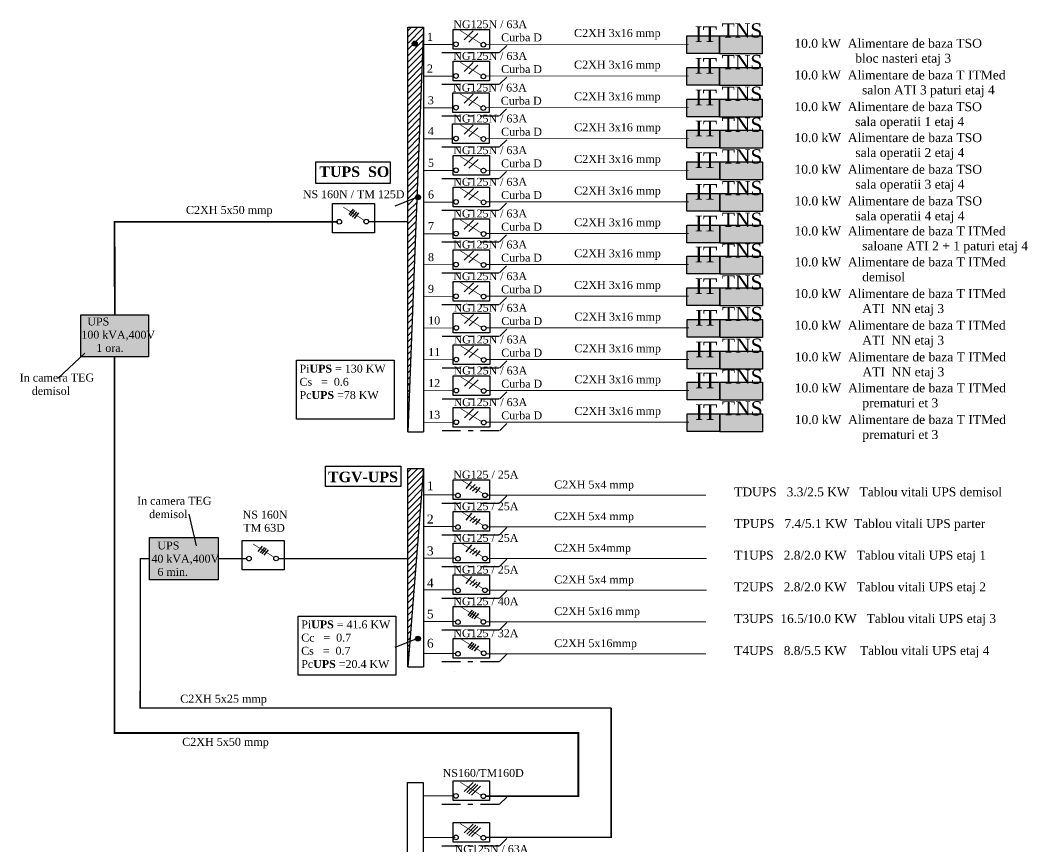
# Model space of a CAD drawing. Extents: x -12085 to 47, y -14993 to 123352.
# Drawn here: x -11976.14 to -11947.49, y -14909.87 to -14886.38 of the extents above; entities that cross this region are included whole.
import ezdxf

# ---------------------------------------------------------------- set-up
doc = ezdxf.new("R2010")
doc.units = 0
doc.header["$MEASUREMENT"] = 0
doc.linetypes.add('DASHED', pattern=[0.211667, 0.141111, -0.070556])
doc.linetypes.add('DOUBLE_DASHED', pattern=[1.093611, 0.529167, -0.211667, 0.141111, -0.211667])
doc.layers.add('Circuite', color=7, linetype='CONTINUOUS', lineweight=25)
doc.layers.add('circuite iluminat normal', color=7, linetype='CONTINUOUS')
doc.layers.add('ELECTRICAL', color=7, linetype='CONTINUOUS')

msp = doc.modelspace()

# ---------------------------------------------------------------- hatches: boundary and pattern name
at = {"layer": 'Circuite', "linetype": 'DASHED', "ltscale": 5, "true_color": 0xffe79e}
for points in [[(-11972.493, -14895.948), (-11972.493, -14894.746), (-11974.416, -14894.746), (-11974.416, -14895.948)], [(-11970.534, -14902.3), (-11970.534, -14901.098), (-11972.457, -14901.098), (-11972.457, -14902.3)]]:
    msp.add_hatch(color=41, dxfattribs=at).paths.add_polyline_path(points)
at = {"layer": 'circuite iluminat normal', "true_color": 0xffe085}
for points in [[(-11956.259, -14887.325), (-11956.259, -14886.823), (-11957.191, -14886.823), (-11957.191, -14887.325)], [(-11956.259, -14888.225), (-11956.259, -14887.723), (-11957.191, -14887.723), (-11957.191, -14888.225)], [(-11956.26, -14889.125), (-11956.26, -14888.623), (-11957.191, -14888.623), (-11957.191, -14889.125)], [(-11956.256, -14890.006), (-11956.256, -14889.504), (-11957.187, -14889.504), (-11957.187, -14890.006)], [(-11956.255, -14890.906), (-11956.255, -14890.404), (-11957.186, -14890.404), (-11957.186, -14890.906)], [(-11956.254, -14891.806), (-11956.254, -14891.304), (-11957.186, -14891.304), (-11957.186, -14891.806)], [(-11956.254, -14892.706), (-11956.254, -14892.204), (-11957.186, -14892.204), (-11957.186, -14892.706)], [(-11956.254, -14893.586), (-11956.254, -14893.084), (-11957.186, -14893.084), (-11957.186, -14893.586)], [(-11956.254, -14894.486), (-11956.254, -14893.984), (-11957.186, -14893.984), (-11957.186, -14894.486)], [(-11956.249, -14895.386), (-11956.249, -14894.884), (-11957.18, -14894.884), (-11957.18, -14895.386)], [(-11956.249, -14896.286), (-11956.249, -14895.784), (-11957.18, -14895.784), (-11957.18, -14896.286)], [(-11956.249, -14897.167), (-11956.249, -14896.665), (-11957.18, -14896.665), (-11957.18, -14897.167)], [(-11956.249, -14898.067), (-11956.249, -14897.565), (-11957.18, -14897.565), (-11957.18, -14898.067)]]:
    msp.add_hatch(color=41, dxfattribs=at).paths.add_polyline_path(points)
at = {"layer": 'circuite iluminat normal', "true_color": 0xff8a8a}
for points in [[(-11955.045, -14887.33), (-11955.045, -14886.818), (-11956.259, -14886.818), (-11956.259, -14887.33)], [(-11955.045, -14888.23), (-11955.045, -14887.718), (-11956.259, -14887.718), (-11956.259, -14888.23)], [(-11955.045, -14889.13), (-11955.045, -14888.618), (-11956.26, -14888.618), (-11956.26, -14889.13)], [(-11955.041, -14890.011), (-11955.041, -14889.499), (-11956.256, -14889.499), (-11956.256, -14890.011)], [(-11955.041, -14890.911), (-11955.041, -14890.399), (-11956.255, -14890.399), (-11956.255, -14890.911)], [(-11955.04, -14891.811), (-11955.04, -14891.299), (-11956.254, -14891.299), (-11956.254, -14891.811)], [(-11955.04, -14892.711), (-11955.04, -14892.199), (-11956.254, -14892.199), (-11956.254, -14892.711)], [(-11955.04, -14893.591), (-11955.04, -14893.079), (-11956.254, -14893.079), (-11956.254, -14893.591)], [(-11955.04, -14894.491), (-11955.04, -14893.979), (-11956.254, -14893.979), (-11956.254, -14894.491)], [(-11955.035, -14895.391), (-11955.035, -14894.879), (-11956.249, -14894.879), (-11956.249, -14895.391)], [(-11955.035, -14896.291), (-11955.035, -14895.779), (-11956.249, -14895.779), (-11956.249, -14896.291)], [(-11955.035, -14897.172), (-11955.035, -14896.66), (-11956.249, -14896.66), (-11956.249, -14897.172)], [(-11955.035, -14898.072), (-11955.035, -14897.56), (-11956.249, -14897.56), (-11956.249, -14898.072)]]:
    msp.add_hatch(color=11, dxfattribs=at).paths.add_polyline_path(points)
at = {"layer": 'ELECTRICAL', "linetype": 'Continuous'}
h = msp.add_hatch(dxfattribs=at)
h.set_pattern_fill('ANSI31', color=5, style=0)
h.set_pattern_definition([(45, (-11852.86195, -14791.5662), (-0.08838835, 0.08838835), [])])
h.paths.add_polyline_path([(-11964.677, -14886.572), (-11965.124, -14886.572), (-11965.124, -14898.08)])
for points in [[(-11964.996, -14887.042, 1), (-11964.854, -14887.042, 1)], [(-11964.905, -14891.409, 1), (-11964.763, -14891.409, 1)], [(-11964.905, -14903.954, 1), (-11964.763, -14903.954, 1)]]:
    msp.add_hatch(color=5, dxfattribs=at).paths.add_polyline_path(points)
h = msp.add_hatch(dxfattribs=at)
h.set_pattern_fill('ANSI31', color=5, style=0)
h.set_pattern_definition([(45, (-11852.86195, -14804.11098), (-0.08838835, 0.08838835), [])])
h.paths.add_polyline_path([(-11964.677, -14899.117), (-11965.124, -14899.117), (-11965.124, -14904.755)])

# ---------------------------------------------------------------- linework, layer by layer
at = {"layer": 'Circuite', "linetype": 'Continuous'}
for p, q in [((-11975.062, -14896.547), (-11974.308, -14895.837)), ((-11965.124, -14898.08), (-11964.677, -14898.08)), ((-11971.128, -14901.321), (-11971.343, -14900.412))]:
    msp.add_line(p, q, dxfattribs=at)
at = {"layer": 'Circuite', "color": 5, "linetype": 'Continuous', "ltscale": 5}
for points in [[(-11967.739, -14890.403), (-11965.623, -14890.403), (-11965.623, -14891.015), (-11967.739, -14891.015)], [(-11967.467, -14899.049), (-11965.325, -14899.049), (-11965.325, -14899.627), (-11967.467, -14899.627)]]:
    msp.add_lwpolyline(points, close=True, dxfattribs=at)
at = {"layer": 'Circuite', "linetype": 'Continuous', "const_width": 0.05, "flags": 128}
for points in [[(-11973.454, -14894.746), (-11973.46, -14892.11), (-11967.109, -14892.11)], [(-11962.909, -14908.434), (-11960.274, -14908.434), (-11960.274, -14906.635), (-11973.464, -14906.635), (-11973.464, -14895.948)]]:
    msp.add_lwpolyline(points, dxfattribs=at)
at = {"layer": 'circuite iluminat normal'}
for p, q in [((-11963.524, -14886.935), (-11963.265, -14886.683)), ((-11963.391, -14887.005), (-11963.132, -14886.753)), ((-11963.524, -14887.835), (-11963.265, -14887.583)), ((-11963.391, -14887.905), (-11963.132, -14887.653)), ((-11963.525, -14888.735), (-11963.265, -14888.483)), ((-11963.391, -14888.805), (-11963.132, -14888.553)), ((-11963.521, -14889.615), (-11963.261, -14889.363)), ((-11963.387, -14889.685), (-11963.128, -14889.433)), ((-11963.52, -14890.515), (-11963.261, -14890.263)), ((-11963.387, -14890.585), (-11963.127, -14890.333)), ((-11963.519, -14891.415), (-11963.26, -14891.163)), ((-11963.386, -14891.485), (-11963.127, -14891.233)), ((-11963.519, -14892.315), (-11963.26, -14892.063)), ((-11963.386, -14892.385), (-11963.127, -14892.133)), ((-11963.519, -14893.196), (-11963.26, -14892.944)), ((-11963.386, -14893.266), (-11963.127, -14893.014)), ((-11963.519, -14894.096), (-11963.26, -14893.844)), ((-11963.386, -14894.166), (-11963.127, -14893.914)), ((-11963.514, -14894.996), (-11963.255, -14894.744)), ((-11963.381, -14895.066), (-11963.121, -14894.814)), ((-11963.514, -14895.896), (-11963.255, -14895.644)), ((-11963.381, -14895.966), (-11963.121, -14895.714)), ((-11963.514, -14896.777), (-11963.255, -14896.524)), ((-11963.381, -14896.847), (-11963.121, -14896.594)), ((-11963.514, -14897.677), (-11963.255, -14897.424)), ((-11963.381, -14897.747), (-11963.121, -14897.494)), ((-11963.524, -14908.296), (-11963.265, -14908.044)), ((-11963.448, -14908.329), (-11963.189, -14908.077)), ((-11963.391, -14908.366), (-11963.131, -14908.114)), ((-11963.315, -14908.399), (-11963.056, -14908.147)), ((-11963.524, -14909.477), (-11963.265, -14909.225)), ((-11963.448, -14909.51), (-11963.189, -14909.258)), ((-11963.391, -14909.547), (-11963.131, -14909.295)), ((-11963.315, -14909.58), (-11963.056, -14909.328))]:
    msp.add_line(p, q, dxfattribs=at)
for points in [[(-11957.191, -14886.823), (-11956.259, -14886.823), (-11956.259, -14887.325), (-11957.191, -14887.325)], [(-11956.259, -14886.818), (-11955.045, -14886.818), (-11955.045, -14887.33), (-11956.259, -14887.33)], [(-11957.191, -14887.723), (-11956.259, -14887.723), (-11956.259, -14888.225), (-11957.191, -14888.225)], [(-11956.259, -14887.718), (-11955.045, -14887.718), (-11955.045, -14888.23), (-11956.259, -14888.23)], [(-11957.191, -14888.623), (-11956.26, -14888.623), (-11956.26, -14889.125), (-11957.191, -14889.125)], [(-11956.26, -14888.618), (-11955.045, -14888.618), (-11955.045, -14889.13), (-11956.26, -14889.13)], [(-11957.187, -14889.504), (-11956.256, -14889.504), (-11956.256, -14890.006), (-11957.187, -14890.006)], [(-11956.256, -14889.499), (-11955.041, -14889.499), (-11955.041, -14890.011), (-11956.256, -14890.011)], [(-11957.186, -14890.404), (-11956.255, -14890.404), (-11956.255, -14890.906), (-11957.186, -14890.906)], [(-11956.255, -14890.399), (-11955.041, -14890.399), (-11955.041, -14890.911), (-11956.255, -14890.911)], [(-11957.186, -14891.304), (-11956.254, -14891.304), (-11956.254, -14891.806), (-11957.186, -14891.806)], [(-11956.254, -14891.299), (-11955.04, -14891.299), (-11955.04, -14891.811), (-11956.254, -14891.811)], [(-11957.186, -14892.204), (-11956.254, -14892.204), (-11956.254, -14892.706), (-11957.186, -14892.706)], [(-11956.254, -14892.199), (-11955.04, -14892.199), (-11955.04, -14892.711), (-11956.254, -14892.711)], [(-11957.186, -14893.084), (-11956.254, -14893.084), (-11956.254, -14893.586), (-11957.186, -14893.586)], [(-11956.254, -14893.079), (-11955.04, -14893.079), (-11955.04, -14893.591), (-11956.254, -14893.591)], [(-11957.186, -14893.984), (-11956.254, -14893.984), (-11956.254, -14894.486), (-11957.186, -14894.486)], [(-11956.254, -14893.979), (-11955.04, -14893.979), (-11955.04, -14894.491), (-11956.254, -14894.491)], [(-11957.18, -14894.884), (-11956.249, -14894.884), (-11956.249, -14895.386), (-11957.18, -14895.386)], [(-11956.249, -14894.879), (-11955.035, -14894.879), (-11955.035, -14895.391), (-11956.249, -14895.391)], [(-11957.18, -14895.784), (-11956.249, -14895.784), (-11956.249, -14896.286), (-11957.18, -14896.286)], [(-11956.249, -14895.779), (-11955.035, -14895.779), (-11955.035, -14896.291), (-11956.249, -14896.291)], [(-11957.18, -14896.665), (-11956.249, -14896.665), (-11956.249, -14897.167), (-11957.18, -14897.167)], [(-11956.249, -14896.66), (-11955.035, -14896.66), (-11955.035, -14897.172), (-11956.249, -14897.172)], [(-11957.18, -14897.565), (-11956.249, -14897.565), (-11956.249, -14898.067), (-11957.18, -14898.067)], [(-11956.249, -14897.56), (-11955.035, -14897.56), (-11955.035, -14898.072), (-11956.249, -14898.072)]]:
    msp.add_lwpolyline(points, close=True, dxfattribs=at)
at = {"layer": 'ELECTRICAL', "linetype": 'Continuous'}
for p, q in [((-11964.677, -14886.572), (-11965.124, -14898.08)), ((-11967.138, -14892.104), (-11967.138, -14892.104)), ((-11963.807, -14892.588), (-11963.807, -14892.588)), ((-11963.807, -14893.469), (-11963.807, -14893.469)), ((-11963.807, -14894.369), (-11963.807, -14894.369)), ((-11963.801, -14895.269), (-11963.801, -14895.269)), ((-11963.802, -14896.169), (-11963.802, -14896.169)), ((-11963.802, -14897.05), (-11963.802, -14897.05)), ((-11963.802, -14897.95), (-11963.802, -14897.95)), ((-11964.677, -14899.117), (-11965.124, -14904.755)), ((-11963.464, -14899.685), (-11963.307, -14899.486)), ((-11963.364, -14899.714), (-11963.208, -14899.572)), ((-11963.279, -14899.757), (-11963.151, -14899.643)), ((-11963.797, -14900.249), (-11963.797, -14900.249)), ((-11963.464, -14900.585), (-11963.307, -14900.387)), ((-11963.364, -14900.614), (-11963.208, -14900.472)), ((-11963.279, -14900.657), (-11963.151, -14900.543)), ((-11963.464, -14901.486), (-11963.307, -14901.287)), ((-11963.364, -14901.514), (-11963.208, -14901.372)), ((-11963.279, -14901.557), (-11963.151, -14901.443)), ((-11969.703, -14901.678), (-11969.703, -14901.678)), ((-11963.464, -14902.386), (-11963.307, -14902.187)), ((-11963.364, -14902.414), (-11963.208, -14902.272)), ((-11963.279, -14902.457), (-11963.151, -14902.343)), ((-11963.797, -14904.373), (-11963.797, -14904.373)), ((-11965.124, -14904.755), (-11964.677, -14904.755)), ((-11963.807, -14904.888), (-11963.807, -14904.888))]:
    msp.add_line(p, q, dxfattribs=at)
at = {"layer": 'ELECTRICAL', "linetype": 'DOUBLE_DASHED'}
for p, q in [((-11962.514, -14887.299), (-11962.312, -14887.096)), ((-11964.153, -14887.299), (-11962.514, -14887.299)), ((-11962.514, -14888.199), (-11962.312, -14887.996)), ((-11964.153, -14888.199), (-11962.514, -14888.199)), ((-11962.518, -14889.099), (-11962.316, -14888.896)), ((-11964.157, -14889.099), (-11962.518, -14889.099)), ((-11962.514, -14889.979), (-11962.312, -14889.777)), ((-11964.153, -14889.979), (-11962.514, -14889.979)), ((-11962.517, -14890.879), (-11962.315, -14890.677)), ((-11964.156, -14890.879), (-11962.517, -14890.879)), ((-11966.79, -14891.899), (-11966.667, -14891.745)), ((-11966.749, -14891.94), (-11966.625, -14891.786)), ((-11966.696, -14891.972), (-11966.573, -14891.819)), ((-11966.641, -14892.008), (-11966.518, -14891.854)), ((-11964.155, -14891.779), (-11962.516, -14891.779)), ((-11962.516, -14891.779), (-11962.314, -14891.577)), ((-11964.155, -14892.679), (-11962.516, -14892.679)), ((-11962.516, -14892.679), (-11962.314, -14892.477)), ((-11964.155, -14893.56), (-11962.516, -14893.56)), ((-11962.516, -14893.56), (-11962.314, -14893.358)), ((-11962.516, -14894.46), (-11962.314, -14894.258)), ((-11964.155, -14894.46), (-11962.516, -14894.46)), ((-11962.511, -14895.36), (-11962.309, -14895.158)), ((-11964.15, -14895.36), (-11962.511, -14895.36)), ((-11962.511, -14896.26), (-11962.309, -14896.058)), ((-11964.15, -14896.26), (-11962.511, -14896.26)), ((-11962.511, -14897.141), (-11962.309, -14896.938)), ((-11964.15, -14897.141), (-11962.511, -14897.141)), ((-11962.511, -14898.041), (-11962.309, -14897.838)), ((-11964.15, -14898.041), (-11962.511, -14898.041)), ((-11963.189, -14899.808), (-11963.066, -14899.654)), ((-11964.153, -14900.099), (-11962.515, -14900.099)), ((-11962.515, -14900.099), (-11962.312, -14899.897)), ((-11963.189, -14900.708), (-11963.066, -14900.554)), ((-11964.153, -14900.999), (-11962.515, -14900.999)), ((-11962.515, -14900.999), (-11962.312, -14900.797)), ((-11969.375, -14901.479), (-11969.251, -14901.325)), ((-11969.314, -14901.515), (-11969.19, -14901.361)), ((-11969.261, -14901.547), (-11969.138, -14901.393)), ((-11969.206, -14901.583), (-11969.083, -14901.429)), ((-11963.189, -14901.608), (-11963.066, -14901.454)), ((-11962.515, -14901.9), (-11962.312, -14901.697)), ((-11964.153, -14901.9), (-11962.515, -14901.9)), ((-11963.189, -14902.508), (-11963.066, -14902.354)), ((-11962.515, -14902.8), (-11962.312, -14902.597)), ((-11964.153, -14902.8), (-11962.515, -14902.8)), ((-11963.408, -14903.3), (-11963.284, -14903.146)), ((-11963.355, -14903.332), (-11963.232, -14903.178)), ((-11963.3, -14903.368), (-11963.177, -14903.214)), ((-11963.226, -14903.389), (-11963.103, -14903.235)), ((-11962.515, -14903.7), (-11962.312, -14903.497)), ((-11964.153, -14903.7), (-11962.515, -14903.7)), ((-11963.408, -14904.21), (-11963.284, -14904.056)), ((-11963.355, -14904.242), (-11963.232, -14904.088)), ((-11963.3, -14904.277), (-11963.177, -14904.124)), ((-11963.226, -14904.31), (-11963.103, -14904.156)), ((-11962.515, -14904.6), (-11962.312, -14904.397)), ((-11964.153, -14904.6), (-11962.515, -14904.6)), ((-11962.514, -14908.66), (-11962.312, -14908.458)), ((-11964.153, -14908.66), (-11962.514, -14908.66)), ((-11964.153, -14909.841), (-11962.514, -14909.841)), ((-11962.514, -14909.841), (-11962.312, -14909.639))]:
    msp.add_line(p, q, dxfattribs=at)
at = {"layer": 'ELECTRICAL', "color": 5, "linetype": 'Continuous'}
for p, q in [((-11965.485, -14891.649), (-11964.839, -14891.399)), ((-11965.485, -14904.194), (-11964.839, -14903.944))]:
    msp.add_line(p, q, dxfattribs=at)
at = {"layer": 'ELECTRICAL', "linetype": 'Continuous'}
for points in [[(-11965.124, -14898.08), (-11965.124, -14886.572), (-11964.677, -14886.572), (-11964.677, -14898.08)], [(-11965.124, -14904.755), (-11965.124, -14899.117), (-11964.677, -14899.117), (-11964.677, -14904.755)], [(-11965.132, -14936.5), (-11965.132, -14908.04), (-11964.685, -14908.04), (-11964.685, -14936.5)]]:
    msp.add_lwpolyline(points, dxfattribs=at)
for points in [[(-11963.835, -14886.638), (-11962.799, -14886.638), (-11962.799, -14887.198), (-11963.835, -14887.198)], [(-11963.835, -14887.538), (-11962.799, -14887.538), (-11962.799, -14888.098), (-11963.835, -14888.098)], [(-11963.843, -14888.438), (-11962.807, -14888.438), (-11962.807, -14888.998), (-11963.843, -14888.998)], [(-11963.85, -14889.318), (-11962.813, -14889.318), (-11962.813, -14889.878), (-11963.85, -14889.878)], [(-11963.835, -14890.218), (-11962.799, -14890.218), (-11962.799, -14890.778), (-11963.835, -14890.778)], [(-11963.835, -14891.118), (-11962.799, -14891.118), (-11962.799, -14891.678), (-11963.835, -14891.678)], [(-11967.264, -14891.589), (-11966.074, -14891.589), (-11966.074, -14892.424), (-11967.264, -14892.424)], [(-11963.835, -14892.018), (-11962.799, -14892.018), (-11962.799, -14892.578), (-11963.835, -14892.578)], [(-11963.835, -14892.899), (-11962.799, -14892.899), (-11962.799, -14893.459), (-11963.835, -14893.459)], [(-11963.835, -14893.799), (-11962.799, -14893.799), (-11962.799, -14894.359), (-11963.835, -14894.359)], [(-11963.83, -14894.699), (-11962.794, -14894.699), (-11962.794, -14895.259), (-11963.83, -14895.259)], [(-11974.416, -14894.746), (-11972.493, -14894.746), (-11972.493, -14895.948), (-11974.416, -14895.948)], [(-11963.83, -14895.599), (-11962.794, -14895.599), (-11962.794, -14896.159), (-11963.83, -14896.159)], [(-11963.83, -14896.48), (-11962.794, -14896.48), (-11962.794, -14897.04), (-11963.83, -14897.04)], [(-11963.83, -14897.38), (-11962.794, -14897.38), (-11962.794, -14897.94), (-11963.83, -14897.94)], [(-11963.835, -14899.438), (-11962.799, -14899.438), (-11962.799, -14899.998), (-11963.835, -14899.998)], [(-11963.835, -14900.338), (-11962.799, -14900.338), (-11962.799, -14900.898), (-11963.835, -14900.898)], [(-11972.466, -14901.077), (-11970.511, -14901.077), (-11970.511, -14902.279), (-11972.466, -14902.279)], [(-11969.829, -14901.163), (-11968.639, -14901.163), (-11968.639, -14901.998), (-11969.829, -14901.998)], [(-11963.835, -14901.238), (-11962.799, -14901.238), (-11962.799, -14901.798), (-11963.835, -14901.798)], [(-11963.835, -14902.138), (-11962.799, -14902.138), (-11962.799, -14902.699), (-11963.835, -14902.699)], [(-11963.835, -14903.039), (-11962.799, -14903.039), (-11962.799, -14903.599), (-11963.835, -14903.599)], [(-11963.835, -14903.948), (-11962.799, -14903.948), (-11962.799, -14904.508), (-11963.835, -14904.508)], [(-11963.835, -14907.999), (-11962.799, -14907.999), (-11962.799, -14908.559), (-11963.835, -14908.559)], [(-11963.835, -14909.18), (-11962.799, -14909.18), (-11962.799, -14909.74), (-11963.835, -14909.74)]]:
    msp.add_lwpolyline(points, close=True, dxfattribs=at)
at = {"layer": 'ELECTRICAL', "linetype": 'Continuous', "flags": 128}
for points, const_width in [([(-11963.029, -14887.05), (-11963.633, -14886.67)], 0.0182), ([(-11963.029, -14887.05), (-11963.633, -14886.67)], 0.0182), ([(-11964.677, -14887.064), (-11963.821, -14887.064)], 0.0273), ([(-11964.677, -14887.064), (-11963.821, -14887.064)], 0.0273), ([(-11964.677, -14887.064), (-11963.821, -14887.064)], 0.0273), ([(-11962.917, -14887.062), (-11957.139, -14887.062)], 0.0273), ([(-11963.029, -14887.95), (-11963.633, -14887.57)], 0.0182), ([(-11963.029, -14887.95), (-11963.633, -14887.57)], 0.0182), ([(-11964.677, -14887.964), (-11963.821, -14887.964)], 0.0273), ([(-11964.677, -14887.964), (-11963.821, -14887.964)], 0.0273), ([(-11964.677, -14887.964), (-11963.821, -14887.964)], 0.0273), ([(-11962.917, -14887.962), (-11957.139, -14887.962)], 0.0273), ([(-11963.029, -14888.85), (-11963.633, -14888.47)], 0.0182), ([(-11963.029, -14888.85), (-11963.633, -14888.47)], 0.0182), ([(-11964.677, -14888.864), (-11963.821, -14888.864)], 0.0273), ([(-11964.677, -14888.864), (-11963.821, -14888.864)], 0.0273), ([(-11962.918, -14888.862), (-11957.14, -14888.862)], 0.0273), ([(-11963.025, -14889.731), (-11963.629, -14889.351)], 0.0182), ([(-11963.025, -14889.731), (-11963.629, -14889.351)], 0.0182), ([(-11964.683, -14889.745), (-11963.817, -14889.745)], 0.0273), ([(-11964.677, -14889.745), (-11963.822, -14889.745)], 0.0273), ([(-11962.914, -14889.743), (-11957.136, -14889.743)], 0.0273), ([(-11963.024, -14890.631), (-11963.629, -14890.251)], 0.0182), ([(-11963.024, -14890.631), (-11963.629, -14890.251)], 0.0182), ([(-11964.677, -14890.645), (-11963.817, -14890.645)], 0.0273), ([(-11964.677, -14890.645), (-11963.817, -14890.645)], 0.0273), ([(-11962.913, -14890.643), (-11957.135, -14890.643)], 0.0273), ([(-11963.024, -14891.531), (-11963.628, -14891.151)], 0.0182), ([(-11963.024, -14891.531), (-11963.628, -14891.151)], 0.0182), ([(-11964.677, -14891.545), (-11963.816, -14891.545)], 0.0273), ([(-11964.677, -14891.545), (-11963.816, -14891.545)], 0.0273), ([(-11962.912, -14891.543), (-11957.134, -14891.543)], 0.0273), ([(-11966.36, -14892.066), (-11966.958, -14891.69)], 0.018), ([(-11966.238, -14892.104), (-11965.134, -14892.104)], 0.036), ([(-11963.024, -14892.431), (-11963.628, -14892.051)], 0.0182), ([(-11963.024, -14892.431), (-11963.628, -14892.051)], 0.0182), ([(-11964.677, -14892.445), (-11963.816, -14892.445)], 0.0273), ([(-11964.677, -14892.445), (-11963.816, -14892.445)], 0.0273), ([(-11962.913, -14892.443), (-11957.134, -14892.443)], 0.0273), ([(-11963.024, -14893.311), (-11963.628, -14892.931)], 0.0182), ([(-11963.024, -14893.311), (-11963.628, -14892.931)], 0.0182), ([(-11964.677, -14893.325), (-11963.816, -14893.325)], 0.0273), ([(-11964.677, -14893.325), (-11963.816, -14893.325)], 0.0273), ([(-11962.913, -14893.324), (-11957.134, -14893.324)], 0.0273), ([(-11963.024, -14894.211), (-11963.628, -14893.831)], 0.0182), ([(-11963.024, -14894.211), (-11963.628, -14893.831)], 0.0182), ([(-11964.677, -14894.225), (-11963.816, -14894.225)], 0.0273), ([(-11964.677, -14894.225), (-11963.816, -14894.225)], 0.0273), ([(-11962.913, -14894.224), (-11957.134, -14894.224)], 0.0273), ([(-11963.018, -14895.111), (-11963.623, -14894.731)], 0.0182), ([(-11963.018, -14895.111), (-11963.623, -14894.731)], 0.0182), ([(-11964.671, -14895.125), (-11963.811, -14895.125)], 0.0273), ([(-11964.671, -14895.125), (-11963.811, -14895.125)], 0.0273), ([(-11962.907, -14895.124), (-11957.129, -14895.124)], 0.0273), ([(-11963.018, -14896.011), (-11963.623, -14895.631)], 0.0182), ([(-11963.018, -14896.011), (-11963.623, -14895.631)], 0.0182), ([(-11964.671, -14896.025), (-11963.811, -14896.025)], 0.0273), ([(-11964.671, -14896.025), (-11963.811, -14896.025)], 0.0273), ([(-11962.907, -14896.024), (-11957.129, -14896.024)], 0.0273), ([(-11963.018, -14896.892), (-11963.623, -14896.512)], 0.0182), ([(-11963.018, -14896.892), (-11963.623, -14896.512)], 0.0182), ([(-11964.671, -14896.906), (-11963.811, -14896.906)], 0.0273), ([(-11964.671, -14896.906), (-11963.811, -14896.906)], 0.0273), ([(-11962.907, -14896.904), (-11957.129, -14896.904)], 0.0273), ([(-11963.018, -14897.792), (-11963.623, -14897.412)], 0.0182), ([(-11963.018, -14897.792), (-11963.623, -14897.412)], 0.0182), ([(-11964.671, -14897.806), (-11963.811, -14897.806)], 0.0273), ([(-11964.671, -14897.806), (-11963.811, -14897.806)], 0.0273), ([(-11962.907, -14897.804), (-11957.129, -14897.804)], 0.0273), ([(-11962.982, -14899.833), (-11963.58, -14899.458)], 0.018), ([(-11962.982, -14899.833), (-11963.58, -14899.458)], 0.018), ([(-11964.669, -14899.865), (-11963.764, -14899.865)], 0.027), ([(-11964.669, -14899.865), (-11963.764, -14899.865)], 0.027), ([(-11962.885, -14899.879), (-11956.648, -14899.879)], 0.027), ([(-11962.982, -14900.733), (-11963.58, -14900.358)], 0.018), ([(-11962.982, -14900.733), (-11963.58, -14900.358)], 0.018), ([(-11964.669, -14900.765), (-11963.764, -14900.765)], 0.027), ([(-11964.669, -14900.765), (-11963.764, -14900.765)], 0.027), ([(-11962.885, -14900.779), (-11956.648, -14900.779)], 0.027), ([(-11962.885, -14900.779), (-11956.648, -14900.779)], 0.027), ([(-11968.925, -14901.64), (-11969.523, -14901.265)], 0.018), ([(-11962.982, -14901.634), (-11963.58, -14901.258)], 0.018), ([(-11962.982, -14901.634), (-11963.58, -14901.258)], 0.018), ([(-11959.341, -14905.926), (-11972.732, -14905.926), (-11972.724, -14901.678), (-11972.466, -14901.678)], 0.04), ([(-11970.508, -14901.678), (-11969.704, -14901.678)], 0.036), ([(-11968.803, -14901.678), (-11965.134, -14901.678)], 0.036), ([(-11964.669, -14901.665), (-11963.764, -14901.665)], 0.027), ([(-11962.885, -14901.679), (-11956.624, -14901.679)], 0.027), ([(-11962.885, -14901.679), (-11956.648, -14901.679)], 0.027), ([(-11962.982, -14902.534), (-11963.58, -14902.158)], 0.018), ([(-11962.982, -14902.534), (-11963.58, -14902.158)], 0.018), ([(-11964.669, -14902.565), (-11963.764, -14902.565)], 0.027), ([(-11962.885, -14902.579), (-11956.624, -14902.579)], 0.027), ([(-11962.885, -14902.579), (-11956.648, -14902.579)], 0.027), ([(-11963.019, -14903.425), (-11963.617, -14903.05)], 0.018), ([(-11964.669, -14903.465), (-11963.764, -14903.465)], 0.027), ([(-11962.885, -14903.479), (-11956.648, -14903.479)], 0.027), ([(-11963.019, -14904.335), (-11963.617, -14903.96)], 0.018), ([(-11964.669, -14904.375), (-11963.764, -14904.375)], 0.027), ([(-11964.669, -14904.375), (-11963.764, -14904.375)], 0.027), ([(-11964.669, -14904.375), (-11963.81, -14904.375)], 0.018), ([(-11962.885, -14904.389), (-11956.648, -14904.389)], 0.027), ([(-11962.908, -14909.605), (-11959.341, -14909.605), (-11959.341, -14905.926)], 0.04), ([(-11963.028, -14908.412), (-11963.633, -14908.032)], 0.0182), ([(-11963.028, -14908.412), (-11963.633, -14908.032)], 0.0182), ([(-11964.677, -14908.426), (-11963.821, -14908.426)], 0.0273), ([(-11964.677, -14908.426), (-11963.821, -14908.426)], 0.0273), ([(-11964.677, -14908.426), (-11963.821, -14908.426)], 0.0273), ([(-11963.029, -14909.593), (-11963.633, -14909.213)], 0.0182), ([(-11963.029, -14909.593), (-11963.633, -14909.213)], 0.0182), ([(-11964.677, -14909.607), (-11963.821, -14909.607)], 0.0273), ([(-11964.677, -14909.607), (-11963.821, -14909.607)], 0.0273), ([(-11964.677, -14909.607), (-11963.821, -14909.607)], 0.0273), ([(-11964.677, -14909.607), (-11963.771, -14909.607)], 0.027)]:
    msp.add_lwpolyline(points, dxfattribs=dict(at, const_width=const_width))
at = {"layer": 'ELECTRICAL', "color": 5, "linetype": 'Continuous'}
for points in [[(-11968.286, -14896.04), (-11965.507, -14896.04), (-11965.507, -14897.718), (-11968.286, -14897.718)], [(-11968.238, -14903.311), (-11965.459, -14903.311), (-11965.459, -14904.989), (-11968.238, -14904.989)]]:
    msp.add_lwpolyline(points, close=True, dxfattribs=at)
for centre in [(-11964.925, -14887.042), (-11964.834, -14891.409), (-11964.834, -14903.954)]:
    msp.add_circle(centre, 0.071, dxfattribs=at)
at = {"layer": 'ELECTRICAL', "linetype": 'Continuous'}
for centre, radius in [((-11963.755, -14887.062), 0.0669), ((-11963.754, -14887.062), 0.0669), ((-11962.975, -14887.072), 0.0669), ((-11963.755, -14887.962), 0.0669), ((-11963.754, -14887.962), 0.0669), ((-11962.975, -14887.972), 0.0669), ((-11963.755, -14888.862), 0.0669), ((-11963.755, -14888.862), 0.0669), ((-11962.976, -14888.872), 0.0669), ((-11963.751, -14889.742), 0.0669), ((-11962.972, -14889.753), 0.0669), ((-11963.75, -14890.642), 0.0669), ((-11963.75, -14890.642), 0.0669), ((-11962.971, -14890.653), 0.0669), ((-11963.749, -14891.542), 0.0669), ((-11963.749, -14891.542), 0.0669), ((-11962.97, -14891.553), 0.0669), ((-11967.073, -14892.104), 0.0662), ((-11966.304, -14892.101), 0.0662), ((-11963.749, -14892.442), 0.0669), ((-11963.749, -14892.442), 0.0669), ((-11962.97, -14892.453), 0.0669), ((-11963.749, -14893.323), 0.0669), ((-11963.749, -14893.323), 0.0669), ((-11962.97, -14893.333), 0.0669), ((-11963.749, -14894.223), 0.0669), ((-11963.749, -14894.223), 0.0669), ((-11962.97, -14894.233), 0.0669), ((-11963.744, -14895.123), 0.0669), ((-11963.744, -14895.123), 0.0669), ((-11962.965, -14895.133), 0.0669), ((-11963.744, -14896.023), 0.0669), ((-11963.744, -14896.023), 0.0669), ((-11962.965, -14896.033), 0.0669), ((-11963.744, -14896.904), 0.0669), ((-11963.744, -14896.904), 0.0669), ((-11962.965, -14896.914), 0.0669), ((-11963.744, -14897.804), 0.0669), ((-11963.744, -14897.804), 0.0669), ((-11962.965, -14897.814), 0.0669), ((-11963.698, -14899.882), 0.0662), ((-11962.929, -14899.879), 0.0662), ((-11963.698, -14900.782), 0.0662), ((-11962.929, -14900.779), 0.0662), ((-11969.638, -14901.678), 0.0662), ((-11968.869, -14901.676), 0.0662), ((-11963.698, -14901.682), 0.0662), ((-11962.929, -14901.679), 0.0662), ((-11963.698, -14902.582), 0.0662), ((-11962.929, -14902.579), 0.0662), ((-11963.698, -14903.482), 0.0662), ((-11962.975, -14903.479), 0.0662), ((-11963.698, -14904.382), 0.0662), ((-11962.963, -14904.371), 0.0662), ((-11963.755, -14908.423), 0.0669), ((-11963.754, -14908.423), 0.0669), ((-11962.975, -14908.434), 0.0669), ((-11963.755, -14909.604), 0.0669), ((-11963.754, -14909.604), 0.0669), ((-11962.975, -14909.615), 0.0669)]:
    msp.add_circle(centre, radius, dxfattribs=at)

# ---------------------------------------------------------------- texts
at = {"layer": 'Circuite', "attachment_point": 1}
for s, insert, char_height, width in [('{\\fTimes New Roman|b0|i0|c0|p18;     \\H0.6x;   IT}', (-11958.871, -14886.551), 0.7425, 25.06048), ('{\\fTimes New Roman|b0|i0|c0|p18;    \\H0.5x;    TNS}', (-11958.035, -14886.464), 0.81, 27.3387), ('{\\fTimes New Roman|b0|i0|c0|p18;     \\H0.6x;   IT}', (-11958.871, -14887.451), 0.7425, 25.06048), ('{\\fTimes New Roman|b0|i0|c0|p18;    \\H0.5x;    TNS}', (-11958.035, -14887.364), 0.81, 27.3387), ('{\\fTimes New Roman|b0|i0|c0|p18;     \\H0.6x;   IT}', (-11958.872, -14888.351), 0.7425, 25.06048), ('{\\fTimes New Roman|b0|i0|c0|p18;    \\H0.5x;    TNS}', (-11958.036, -14888.264), 0.81, 27.3387), ('{\\fTimes New Roman|b0|i0|c0|p18;     \\H0.6x;   IT}', (-11958.868, -14889.231), 0.7425, 25.06048), ('{\\fTimes New Roman|b0|i0|c0|p18;    \\H0.5x;    TNS}', (-11958.032, -14889.145), 0.81, 27.3387), ('{\\fTimes New Roman|b0|i0|c0|p18;     \\H0.6x;   IT}', (-11958.867, -14890.131), 0.7425, 25.06048), ('{\\fTimes New Roman|b0|i0|c0|p18;    \\H0.5x;    TNS}', (-11958.031, -14890.045), 0.81, 27.3387), ('{\\fTimes New Roman|b0|i0|c0|p18;    \\H0.5x;    TNS}', (-11958.03, -14890.945), 0.81, 27.3387), ('{\\fTimes New Roman|b0|i0|c0|p18;     \\H0.6x;   IT}', (-11958.867, -14891.031), 0.7425, 25.06048), ('{\\fTimes New Roman|b0|i0|c0|p18;    \\H0.5x;    TNS}', (-11958.03, -14891.845), 0.81, 27.3387), ('{\\fTimes New Roman|b0|i0|c0|p18;     \\H0.6x;   IT}', (-11958.867, -14891.931), 0.7425, 25.06048), ('{\\fTimes New Roman|b0|i0|c0|p18;     \\H0.6x;   IT}', (-11958.867, -14892.812), 0.7425, 25.06048), ('{\\fTimes New Roman|b0|i0|c0|p18;    \\H0.5x;    TNS}', (-11958.03, -14892.725), 0.81, 27.3387), ('{\\fTimes New Roman|b0|i0|c0|p18;     \\H0.6x;   IT}', (-11958.867, -14893.712), 0.7425, 25.06048), ('{\\fTimes New Roman|b0|i0|c0|p18;    \\H0.5x;    TNS}', (-11958.03, -14893.625), 0.81, 27.3387), ('{\\fTimes New Roman|b0|i0|c0|p18;     \\H0.6x;   IT}', (-11958.861, -14894.612), 0.7425, 25.06048), ('{\\fTimes New Roman|b0|i0|c0|p18;    \\H0.5x;    TNS}', (-11958.025, -14894.525), 0.81, 27.3387), ('{\\fTimes New Roman|b0|i0|c0|p18;     \\H0.6x;   IT}', (-11958.861, -14895.512), 0.7425, 25.06048), ('{\\fTimes New Roman|b0|i0|c0|p18;    \\H0.5x;    TNS}', (-11958.025, -14895.425), 0.81, 27.3387), ('{\\fTimes New Roman|b0|i0|c0|p18;     \\H0.6x;   IT}', (-11958.861, -14896.392), 0.7425, 25.06048), ('{\\fTimes New Roman|b0|i0|c0|p18;    \\H0.5x;    TNS}', (-11958.025, -14896.306), 0.81, 27.3387), ('{\\fTimes New Roman|b0|i0|c0|p18;     \\H0.6x;   IT}', (-11958.861, -14897.292), 0.7425, 25.06048), ('{\\fTimes New Roman|b0|i0|c0|p18;    \\H0.5x;    TNS}', (-11958.025, -14897.206), 0.81, 27.3387)]:
    msp.add_mtext(s, dxfattribs=dict(at, insert=insert, char_height=char_height, width=width))
at = {"layer": 'Circuite', "color": 5, "linetype": 'Continuous', "char_height": 0.225015, "width": 3.27837, "attachment_point": 1}
for s, insert in [('{\\fTimes New Roman|b0|i0|c0|p18;Pi\\fTimes New Roman|b1|i0|c0|p18;UPS\\fTimes New Roman|b0|i0|c0|p18; = 130 KW\\PCs   =  0.6\\PPc\\fTimes New Roman|b1|i0|c0|p18;UPS\\fTimes New Roman|b0|i0|c0|p18; =78 KW}', (-11968.201, -14896.167)), ('{\\fTimes New Roman|b0|i0|c0|p18;Pi\\fTimes New Roman|b1|i0|c0|p18;UPS\\fTimes New Roman|b0|i0|c0|p18; = 41.6 KW\\PCc   =  0.7\\PCs   =  0.7\\PPc\\fTimes New Roman|b1|i0|c0|p18;UPS\\fTimes New Roman|b0|i0|c0|p18; =20.4 KW}', (-11968.153, -14903.437))]:
    msp.add_mtext(s, dxfattribs=dict(at, insert=insert))
at = {"layer": 'ELECTRICAL', "linetype": 'Continuous', "attachment_point": 1}
for s, insert, char_height, width in [('{\\fTimes New Roman|b0|i0|c0|p18;NG125N / 63A\\P                Curba D}', (-11963.829, -14886.378), 0.225, 62.98872), ('{\\fTimes New Roman|b0|i0|c0|p18;1}', (-11964.579, -14886.736), 0.22748, 0.73338), ('{\\fTimes New Roman|b0|i0|c0|p18;NG125N / 63A\\P                Curba D}', (-11963.829, -14887.278), 0.225, 62.98872), ('{\\fTimes New Roman|b0|i0|c0|p18;2}', (-11964.579, -14887.636), 0.22748, 0.73338), ('{\\fTimes New Roman|b0|i0|c0|p18;NG125N / 63A\\P                Curba D}', (-11963.837, -14888.178), 0.225, 62.98872), ('{\\fTimes New Roman|b0|i0|c0|p18;3}', (-11964.554, -14888.536), 0.22748, 0.73338), ('{\\fTimes New Roman|b0|i0|c0|p18;NG125N / 63A\\P                Curba D}', (-11963.829, -14889.058), 0.225, 62.98872), ('{\\fTimes New Roman|b0|i0|c0|p18;4}', (-11964.555, -14889.416), 0.22748, 0.73338), ('{\\fTimes New Roman|b0|i0|c0|p18;NG125N / 63A\\P                Curba D}', (-11963.829, -14889.958), 0.225, 62.98872), ('{\\fTimes New Roman|b0|i0|c0|p18;5}', (-11964.551, -14890.316), 0.22748, 0.73338), ('{\\fTimes New Roman|b1|i0|c0|p18;\\C5;TUPS  SO}', (-11967.639, -14890.532), 0.3, 6.40415), ('{\\fTimes New Roman|b0|i0|c0|p18;NG125N / 63A\\P                Curba D}', (-11963.829, -14890.858), 0.225, 62.98872), ('{\\fTimes New Roman|b0|i0|c0|p18;  \\H1.1201x;NS 160N / TM 125D}', (-11968.259, -14891.21), 0.20089, 6.40415), ('{\\fTimes New Roman|b0|i0|c0|p18;6}', (-11964.55, -14891.216), 0.22748, 0.73338), ('{\\fTimes New Roman|b0|i0|c0|p18;NG125N / 63A\\P                Curba D}', (-11963.829, -14891.758), 0.225, 62.98872), ('{\\fTimes New Roman|b0|i0|c0|p18;7}', (-11964.55, -14892.116), 0.22748, 0.73338), ('{\\fTimes New Roman|b0|i0|c0|p18;NG125N / 63A\\P                Curba D}', (-11963.829, -14892.639), 0.225, 62.98872), ('{\\fTimes New Roman|b0|i0|c0|p18;8}', (-11964.55, -14892.997), 0.22748, 0.73338), ('{\\fTimes New Roman|b0|i0|c0|p18;NG125N / 63A\\P                Curba D}', (-11963.829, -14893.539), 0.225, 62.98872), ('{\\fTimes New Roman|b0|i0|c0|p18;9}', (-11964.55, -14893.897), 0.22748, 0.73338), ('{\\fTimes New Roman|b0|i0|c0|p18;NG125N / 63A\\P                Curba D}', (-11963.824, -14894.439), 0.225, 62.98872), ('{\\fTimes New Roman|b0|i0|c0|p18;  UPS\\P100 kVA,400V\\P     1 ora.}', (-11974.403, -14894.828), 0.22501, 2.52485), ('{\\fTimes New Roman|b0|i0|c0|p18;10}', (-11964.545, -14894.797), 0.22748, 0.73338), ('{\\fTimes New Roman|b0|i0|c0|p18;NG125N / 63A\\P                Curba D}', (-11963.824, -14895.339), 0.225, 62.98872), ('{\\fTimes New Roman|b0|i0|c0|p18;11}', (-11964.545, -14895.697), 0.22748, 0.73338), ('\\pt2.5022;{\\fTimes New Roman|b0|i0|c0|p18;In camera TEG \\P    demisol}', (-11976.157, -14896.42), 0.22748, 6.40415), ('{\\fTimes New Roman|b0|i0|c0|p18;NG125N / 63A\\P                Curba D}', (-11963.824, -14896.22), 0.225, 62.98872), ('{\\fTimes New Roman|b0|i0|c0|p18;12}', (-11964.545, -14896.577), 0.22748, 0.73338), ('{\\fTimes New Roman|b0|i0|c0|p18;NG125N / 63A\\P                Curba D}', (-11963.824, -14897.12), 0.225, 62.98872), ('{\\fTimes New Roman|b0|i0|c0|p18;13}', (-11964.545, -14897.477), 0.22748, 0.73338), ('{\\fTimes New Roman|b1|i0|c0|p18;\\C5;TGV-UPS}', (-11967.392, -14899.207), 0.3, 6.40415), ('{\\fTimes New Roman|b0|i0|c0|p18;NG125 / 25A }', (-11963.829, -14899.178), 0.225, 62.98872), ('{\\fTimes New Roman|b0|i0|c0|p18;1}', (-11964.58, -14899.483), 0.25275, 0.81487), ('\\pt2.5022;{\\fTimes New Roman|b0|i0|c0|p18;In camera TEG \\P    demisol}', (-11972.82, -14899.922), 0.22748, 6.40415), ('\\pt6.525;{\\fTimes New Roman|b0|i0|c0|p18;NG125 / 25A }', (-11963.829, -14900.078), 0.225, 62.98872), ('{\\fTimes New Roman|b0|i0|c0|p18;  \\H1.1201x;NS 160N \\P  TM 63D}', (-11969.97, -14900.318), 0.20089, 6.40415), ('{\\fTimes New Roman|b0|i0|c0|p18;2}', (-11964.58, -14900.429), 0.25275, 0.81487), ('{\\fTimes New Roman|b0|i0|c0|p18;NG125 / 25A }', (-11963.829, -14900.978), 0.225, 62.98872), ('{\\fTimes New Roman|b0|i0|c0|p18;  UPS\\P40 kVA,400V\\P  6 min.}', (-11972.411, -14901.194), 0.22501, 1.95916), ('{\\fTimes New Roman|b0|i0|c0|p18;3}', (-11964.58, -14901.333), 0.25275, 0.81487), ('{\\fTimes New Roman|b0|i0|c0|p18;NG125 / 25A }', (-11963.829, -14901.878), 0.225, 62.98872), ('{\\fTimes New Roman|b0|i0|c0|p18;4}', (-11964.58, -14902.245), 0.25275, 0.81487), ('{\\fTimes New Roman|b0|i0|c0|p18;NG125 / 40A }', (-11963.829, -14902.779), 0.225, 62.98872), ('{\\fTimes New Roman|b0|i0|c0|p18;5}', (-11964.58, -14903.127), 0.25275, 0.81487), ('{\\fTimes New Roman|b0|i0|c0|p18;NG125 / 32A }', (-11963.829, -14903.688), 0.225, 62.98872), ('{\\fTimes New Roman|b0|i0|c0|p18;6}', (-11964.58, -14903.959), 0.25275, 0.81487), ('{\\fTimes New Roman|b0|i0|c0|p18;NS160/TM160D}', (-11964.131, -14907.66), 0.225, 62.98872), ('{\\fTimes New Roman|b0|i0|c0|p18;NG125N / 63A\\P                Curba D}', (-11963.791, -14909.82), 0.225, 62.98872)]:
    msp.add_mtext(s, dxfattribs=dict(at, insert=insert, char_height=char_height, width=width))
at = {"layer": 'ELECTRICAL', "linetype": 'DOUBLE_DASHED', "attachment_point": 1}
for s, insert, char_height, width in [('{\\fTimes New Roman|b0|i0|c0|p18;C2XH 3x16 mmp}', (-11960.397, -14886.626), 0.22748, 5.06517), ('{\\fTimes New Roman|b0|i0|c0|p18;         10.0 kW  Alimentare de baza TSO \\P                           bloc nasteri etaj 3}', (-11954.999, -14886.906), 0.25477, 15.39932), ('{\\fTimes New Roman|b0|i0|c0|p18;C2XH 3x16 mmp}', (-11960.397, -14887.526), 0.22748, 5.06517), ('{\\fTimes New Roman|b0|i0|c0|p18;         10.0 kW  Alimentare de baza T ITMed\\P                             salon ATI 3 paturi etaj 4}', (-11954.999, -14887.806), 0.25477, 15.39932), ('{\\fTimes New Roman|b0|i0|c0|p18;C2XH 3x16 mmp}', (-11960.398, -14888.426), 0.22748, 5.06517), ('{\\fTimes New Roman|b0|i0|c0|p18;         10.0 kW  Alimentare de baza TSO \\P                           sala operatii 1 etaj 4}', (-11955, -14888.706), 0.25477, 15.39932), ('{\\fTimes New Roman|b0|i0|c0|p18;C2XH 3x16 mmp}', (-11960.394, -14889.306), 0.22748, 5.06517), ('{\\fTimes New Roman|b0|i0|c0|p18;         10.0 kW  Alimentare de baza TSO \\P                           sala operatii 2 etaj 4}', (-11954.996, -14889.586), 0.25477, 15.39932), ('{\\fTimes New Roman|b0|i0|c0|p18;C2XH 3x16 mmp}', (-11960.393, -14890.206), 0.22748, 5.06517), ('{\\fTimes New Roman|b0|i0|c0|p18;         10.0 kW  Alimentare de baza TSO \\P                           sala operatii 3 etaj 4}', (-11954.995, -14890.486), 0.25477, 15.39932), ('{\\fTimes New Roman|b0|i0|c0|p18;C2XH 3x16 mmp}', (-11960.393, -14891.106), 0.22748, 5.06517), ('{\\fTimes New Roman|b0|i0|c0|p18;         10.0 kW  Alimentare de baza TSO \\P                           sala operatii 4 etaj 4}', (-11954.994, -14891.386), 0.25477, 15.39932), ('{\\fTimes New Roman|b0|i0|c0|p18;C2XH 5x50 mmp}', (-11971.43, -14891.656), 0.22748, 5.06517), ('{\\fTimes New Roman|b0|i0|c0|p18;C2XH 3x16 mmp}', (-11960.393, -14892.006), 0.22748, 5.06517), ('{\\fTimes New Roman|b0|i0|c0|p18;         10.0 kW  Alimentare de baza T ITMed\\P                             saloane ATI 2 + 1 paturi etaj 4}', (-11954.995, -14892.239), 0.25477, 15.39932), ('{\\fTimes New Roman|b0|i0|c0|p18;C2XH 3x16 mmp}', (-11960.393, -14892.887), 0.22748, 5.06517), ('{\\fTimes New Roman|b0|i0|c0|p18;         10.0 kW  Alimentare de baza T ITMed\\P                             demisol}', (-11954.995, -14893.119), 0.25477, 15.39932), ('{\\fTimes New Roman|b0|i0|c0|p18;C2XH 3x16 mmp}', (-11960.393, -14893.787), 0.22748, 5.06517), ('{\\fTimes New Roman|b0|i0|c0|p18;         10.0 kW  Alimentare de baza T ITMed\\P                             ATI  NN etaj 3}', (-11954.995, -14894.019), 0.25477, 15.39932), ('{\\fTimes New Roman|b0|i0|c0|p18;C2XH 3x16 mmp}', (-11960.387, -14894.687), 0.22748, 5.06517), ('{\\fTimes New Roman|b0|i0|c0|p18;         10.0 kW  Alimentare de baza T ITMed\\P                             ATI  NN etaj 3}', (-11954.995, -14894.919), 0.25477, 15.39932), ('{\\fTimes New Roman|b0|i0|c0|p18;C2XH 3x16 mmp}', (-11960.387, -14895.587), 0.22748, 5.06517), ('{\\fTimes New Roman|b0|i0|c0|p18;         10.0 kW  Alimentare de baza T ITMed\\P                             ATI  NN etaj 3}', (-11954.989, -14895.819), 0.25477, 15.39932), ('{\\fTimes New Roman|b0|i0|c0|p18;C2XH 3x16 mmp}', (-11960.387, -14896.468), 0.22748, 5.06517), ('{\\fTimes New Roman|b0|i0|c0|p18;         10.0 kW  Alimentare de baza T ITMed\\P                             prematuri et 3}', (-11954.989, -14896.7), 0.25477, 15.39932), ('{\\fTimes New Roman|b0|i0|c0|p18;C2XH 3x16 mmp}', (-11960.387, -14897.368), 0.22748, 5.06517), ('{\\fTimes New Roman|b0|i0|c0|p18;         10.0 kW  Alimentare de baza T ITMed\\P                             prematuri et 3}', (-11954.989, -14897.6), 0.25477, 15.39932), ('\\pt3.1502;{\\fTimes New Roman|b0|i0|c0|p18;C2XH 5x4 mmp}', (-11960.959, -14899.461), 0.22501, 5.01036), ('{\\fTimes New Roman|b0|i0|c0|p18;     TDUPS   3.3/2.5 KW   Tablou vitali UPS demisol}', (-11956.318, -14899.657), 0.25202, 15.23268), ('{\\fTimes New Roman|b0|i0|c0|p18;C2XH 5x4 mmp}', (-11960.959, -14900.361), 0.22501, 5.01036), ('{\\fTimes New Roman|b0|i0|c0|p18;     TPUPS   7.4/5.1 KW  Tablou vitali UPS parter}', (-11956.318, -14900.557), 0.25202, 15.23268), ('{\\fTimes New Roman|b0|i0|c0|p18;C2XH 5x4mmp}', (-11960.959, -14901.261), 0.22501, 5.01036), ('{\\fTimes New Roman|b0|i0|c0|p18;     T1UPS   2.8/2.0 KW   Tablou vitali UPS etaj 1}', (-11956.318, -14901.457), 0.25202, 15.23268), ('{\\fTimes New Roman|b0|i0|c0|p18;C2XH 5x4 mmp}', (-11960.959, -14902.161), 0.22501, 5.01036), ('\\pt3.0242;{\\fTimes New Roman|b0|i0|c0|p18;     T2UPS   2.8/2.0 KW   Tablou vitali UPS etaj 2}', (-11956.318, -14902.357), 0.25202, 15.23268), ('{\\fTimes New Roman|b0|i0|c0|p18;C2XH 5x16 mmp}', (-11960.959, -14903.061), 0.22501, 5.01036), ('{\\fTimes New Roman|b0|i0|c0|p18;     T3UPS  16.5/10.0 KW   Tablou vitali UPS etaj 3}', (-11956.318, -14903.257), 0.25202, 15.23268), ('{\\fTimes New Roman|b0|i0|c0|p18;C2XH 5x16mmp}', (-11960.959, -14903.971), 0.22501, 5.01036), ('{\\fTimes New Roman|b0|i0|c0|p18;     T4UPS   8.8/5.5 KW    Tablou vitali UPS etaj 4}', (-11956.318, -14904.167), 0.25202, 15.23268), ('{\\fTimes New Roman|b0|i0|c0|p18;C2XH 5x25 mmp}', (-11971.593, -14905.547), 0.22748, 5.06517), ('{\\fTimes New Roman|b0|i0|c0|p18;C2XH 5x50 mmp}', (-11971.538, -14906.774), 0.22748, 5.06517)]:
    msp.add_mtext(s, dxfattribs=dict(at, insert=insert, char_height=char_height, width=width))

doc.saveas('drawing.dxf')
